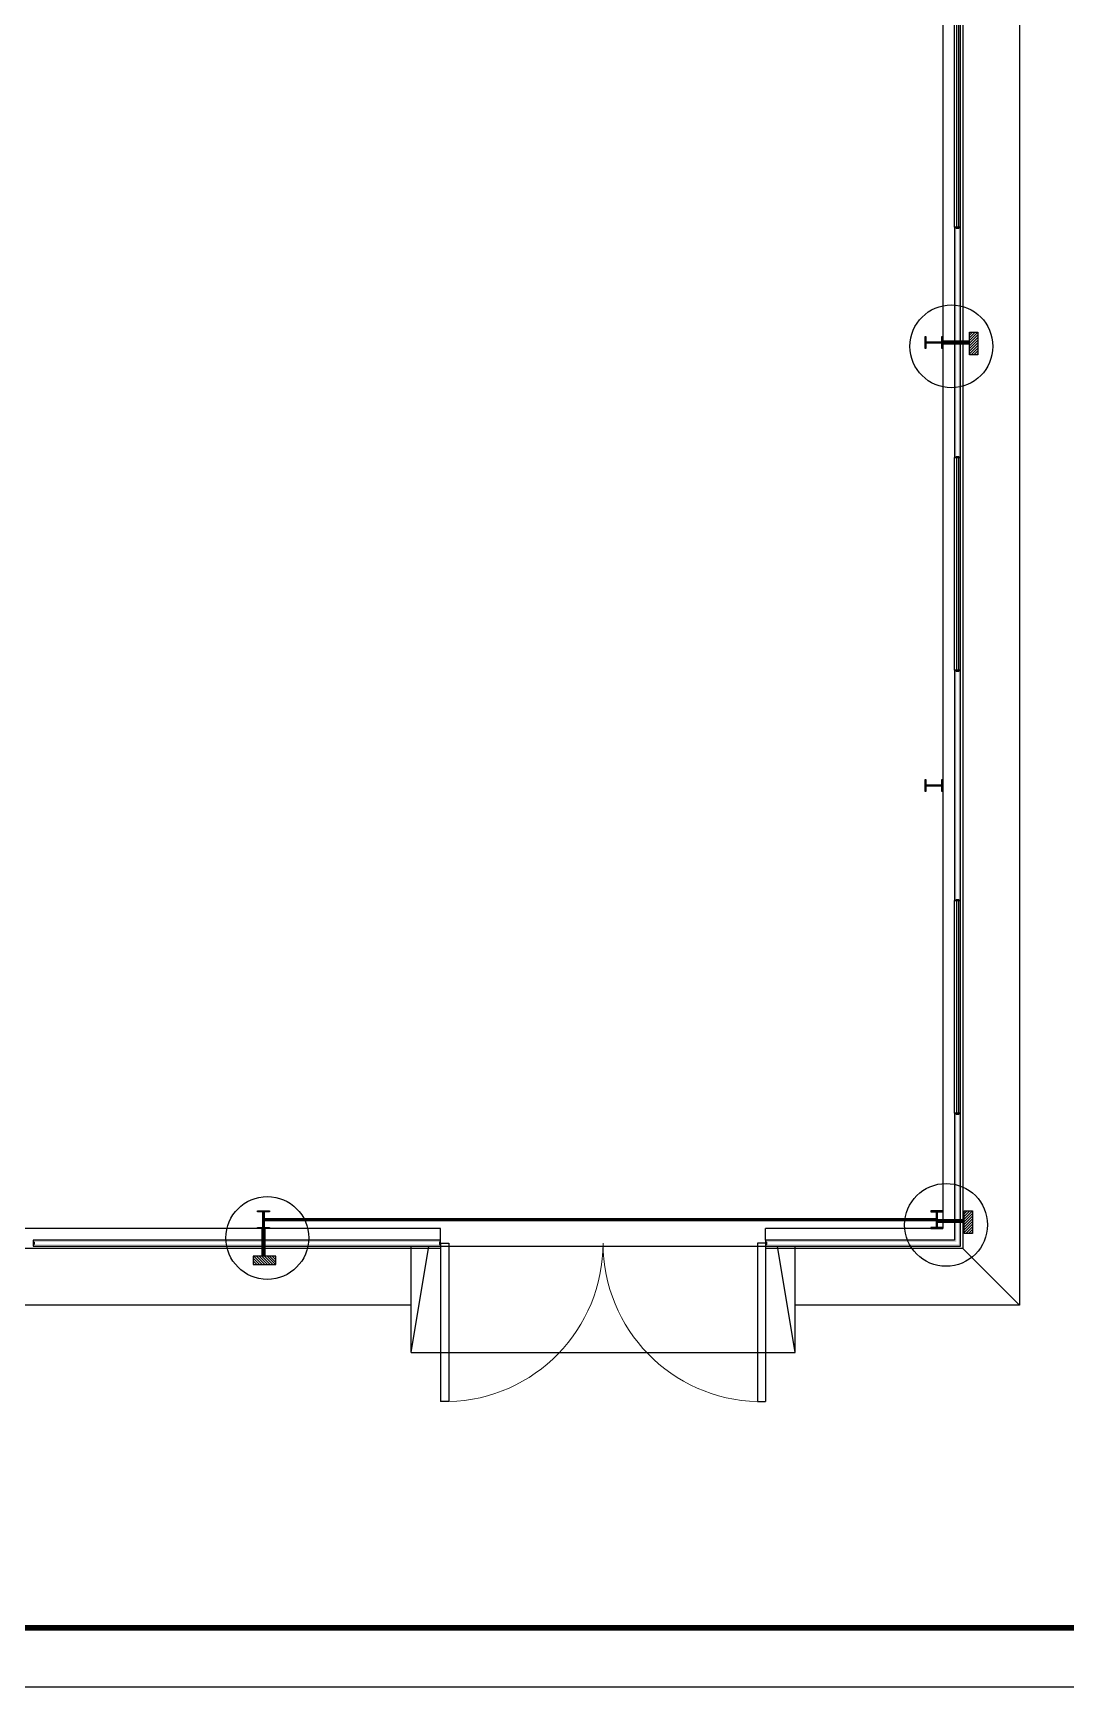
# Model space of a CAD drawing. Extents: x 4532298 to 10139194, y -639876 to -207028.
# Drawn here: x 4883346 to 4900831, y -350159 to -322161 of the extents above; entities that cross this region are included whole.
import ezdxf

# ---------------------------------------------------------------- set-up
doc = ezdxf.new("R2010")
doc.units = 0
doc.header["$LTSCALE"] = 1000
doc.header["$MEASUREMENT"] = 0
doc.linetypes.add('CENTER2', pattern=[1.125, 0.75, -0.125, 0.125, -0.125])
doc.layers.get('0').update_dxf_attribs({"linetype": 'CONTINUOUS'})
for name, color, linetype in [('PUB_TITLE', 4, 'CONTINUOUS'), ('PUB_WALL', 9, 'CONTINUOUS'), ('WALL-MOVE', 6, 'CONTINUOUS'), ('WIRE-接地', 4, 'CONTINUOUS'), ('建筑底图', 251, 'CONTINUOUS'), ('电气', 3, 'CONTINUOUS')]:
    doc.layers.add(name, color=color, linetype=linetype)
doc.styles.add('TG_LINETYPE', font='sceie.shx', dxfattribs={"width": 0.7, "height": 3, "bigfont": 'sceic.shx'})
doc.linetypes.add('TG_接地', pattern='A,0.75,0,["/",TG_LINETYPE,S=0.05,R=-8.594367,X=-0.1,Y=-0.045],0.65,-0.13,0.13,-0.13', length=2)

# ---------------------------------------------------------------- blocks, each defined once
blk = doc.blocks.new('$DorLib2D$00000002')
for p, q in [((-0.5, 0), (-0.5, 0.4875)), ((-0.475, 0.4875), (-0.5, 0.4875)), ((-0.475, 0), (-0.475, 0.4875)), ((0.475, 0), (0.475, 0.4875)), ((0.475, 0.4875), (0.5, 0.4875)), ((0.5, 0), (0.5, 0.4875)), ((-0.5, 0), (-0.475, 0)), ((0.5, 0), (0.475, 0))]:
    blk.add_line(p, q)
at = {"lineweight": 13}
for centre, start, end in [((-0.4875, 0), 0, 88.5307), ((0.4875, 0), 91.4693, 180)]:
    blk.add_arc(centre, 0.4875, start, end, dxfattribs=at)
blk = doc.blocks.new('$TCHSYS$WIN2D')
for p, q in [((-0.5, 0.5), (0.5, 0.5)), ((-0.5, 0.5), (-0.5, -0.5)), ((0.5, 0.5), (0.5, -0.5)), ((0.5, 0.1667), (-0.5, 0.1667)), ((0.5, -0.1667), (-0.5, -0.1667)), ((-0.5, -0.5), (0.5, -0.5))]:
    blk.add_line(p, q)

msp = doc.modelspace()

# ---------------------------------------------------------------- hatches: boundary and pattern name
at = {"layer": 'PUB_WALL'}
msp.add_hatch(color=256, dxfattribs=at).paths.add_polyline_path([(4898945.8, -336848.3), (4899045.8, -336848.3), (4899015.8, -336818.3), (4898975.8, -336818.3)])
at = {"layer": '建筑底图'}
for points in [[(4899045.8, -325448.3), (4898945.8, -325448.3), (4898975.8, -325478.3), (4899015.8, -325478.3)], [(4898945.8, -325448.3), (4898945.8, -329348.3), (4898975.8, -329318.3), (4898975.8, -325478.3)], [(4899045.8, -329348.3), (4899045.8, -325448.3), (4899015.8, -325478.3), (4899015.8, -329318.3)], [(4898461.8, -327408.3), (4898461.8, -327498.3), (4898445.8, -327498.3), (4898445.8, -327298.3), (4898461.8, -327298.3), (4898461.8, -327388.3), (4898729.8, -327388.3), (4898729.8, -327298.3), (4898745.8, -327298.3), (4898745.8, -327498.3), (4898729.8, -327498.3), (4898729.8, -327408.3)], [(4898945.8, -329348.3), (4899045.8, -329348.3), (4899015.8, -329318.3), (4898975.8, -329318.3)], [(4899045.8, -332948.3), (4898945.8, -332948.3), (4898975.8, -332978.3), (4899015.8, -332978.3)], [(4898945.8, -332948.3), (4898945.8, -336848.3), (4898975.8, -336818.3), (4898975.8, -332978.3)], [(4899045.8, -336848.3), (4899045.8, -332948.3), (4899015.8, -332978.3), (4899015.8, -336818.3)], [(4898461.8, -334908.3), (4898461.8, -334998.3), (4898445.8, -334998.3), (4898445.8, -334798.3), (4898461.8, -334798.3), (4898461.8, -334888.3), (4898729.8, -334888.3), (4898729.8, -334798.3), (4898745.8, -334798.3), (4898745.8, -334998.3), (4898729.8, -334998.3), (4898729.8, -334908.3)], [(4899045.8, -340448.3), (4898945.8, -340448.3), (4898975.8, -340478.3), (4899015.8, -340478.3)], [(4898945.8, -340448.3), (4898945.8, -342598.3), (4898975.8, -342628.3), (4898975.8, -340478.3)], [(4899045.8, -342698.3), (4899045.8, -340448.3), (4899015.8, -340478.3), (4899015.8, -342668.3)], [(4887235.8, -342114.3), (4887145.8, -342114.3), (4887145.8, -342098.3), (4887345.8, -342098.3), (4887345.8, -342114.3), (4887255.8, -342114.3), (4887255.8, -342382.3), (4887345.8, -342382.3), (4887345.8, -342398.3), (4887145.8, -342398.3), (4887145.8, -342382.3), (4887235.8, -342382.3)], [(4898655.8, -342114.3), (4898745.8, -342114.3), (4898745.8, -342098.3), (4898545.8, -342098.3), (4898545.8, -342114.3), (4898635.8, -342114.3), (4898635.8, -342382.3), (4898545.8, -342382.3), (4898545.8, -342398.3), (4898745.8, -342398.3), (4898745.8, -342382.3), (4898655.8, -342382.3)], [(4890245.8, -342598.3), (4883345.8, -342598.3), (4883375.8, -342628.3), (4890215.8, -342628.3)], [(4883345.8, -342598.3), (4883345.8, -342698.3), (4883375.8, -342668.3), (4883375.8, -342628.3)], [(4883345.8, -342698.3), (4890245.8, -342698.3), (4890215.8, -342668.3), (4883375.8, -342668.3)], [(4890245.8, -342698.3), (4890245.8, -342598.3), (4890215.8, -342628.3), (4890215.8, -342668.3)], [(4898945.8, -342598.3), (4895745.8, -342598.3), (4895775.8, -342628.3), (4898975.8, -342628.3)], [(4895745.8, -342598.3), (4895745.8, -342698.3), (4895775.8, -342668.3), (4895775.8, -342628.3)], [(4895745.8, -342698.3), (4899045.8, -342698.3), (4899015.8, -342668.3), (4895775.8, -342668.3)]]:
    msp.add_hatch(color=256, dxfattribs=at).paths.add_polyline_path(points)
at = {"layer": '电气'}
h = msp.add_hatch(dxfattribs=at)
h.set_pattern_fill('ANSI31', color=256, scale=20, angle=270, style=0)
h.set_pattern_definition([(45, (4828838.75, -364770.62), (22.45064, -22.45064), [])])
h.paths.add_polyline_path([(4899199.6, -327225.3), (4899341.4, -327225.3), (4899341.4, -327610.2), (4899199.6, -327610.2)])
h = msp.add_hatch(dxfattribs=at)
h.set_pattern_fill('ANSI31', color=256, scale=20, angle=270, style=0)
h.set_pattern_definition([(45, (4828748.75, -379643.513), (22.45064, -22.45064), [])])
h.paths.add_polyline_path([(4899109.6, -342098.2), (4899251.4, -342098.2), (4899251.4, -342483.1), (4899109.6, -342483.1)])
h = msp.add_hatch(dxfattribs=at)
h.set_pattern_fill('ANSI31', color=256, scale=20, angle=360, style=0)
h.set_pattern_definition([(135, (4924618.13, -367291.45), (22.45064, 22.45064), [])])
h.paths.add_polyline_path([(4887072.8, -342866), (4887072.8, -343007.9), (4887457.7, -343007.9), (4887457.7, -342866)])

# ---------------------------------------------------------------- linework, layer by layer
at = {"layer": 'PUB_TITLE', "color": 4}
msp.add_lwpolyline([(4840705.2, -350158.8), (4924805.2, -350158.8), (4924805.2, -290758.8), (4840705.2, -290758.8)], close=True, dxfattribs=at)
at = {"layer": 'PUB_TITLE', "color": 4, "const_width": 100}
msp.add_lwpolyline([(4843205.2, -349158.8), (4923805.2, -349158.8), (4923805.2, -291758.8), (4843205.2, -291758.8)], close=True, dxfattribs=at)
at = {"layer": 'WALL-MOVE'}
msp.add_line((4898945.8, -336848.3), (4899045.8, -336848.3), dxfattribs=at)
at = {"layer": 'WIRE-接地', "linetype": 'CENTER2', "const_width": 70}
for points in [[(4898731.9, -327398.3), (4899199.6, -327398.3)], [(4887245.8, -342398.3), (4887245.8, -342866)], [(4898641.9, -342271.2), (4899109.6, -342271.2)]]:
    msp.add_lwpolyline(points, dxfattribs=at)
at = {"layer": 'WIRE-接地', "linetype": 'TG_接地', "const_width": 60}
msp.add_lwpolyline([(4887255.8, -342248.3), (4898655.8, -342248.3)], dxfattribs=at)
at = {"layer": '建筑底图'}
for p, q in [((4899045.8, -325448.3), (4898945.8, -325448.3)), ((4898945.8, -325448.3), (4898945.8, -329348.3)), ((4899045.8, -329348.3), (4899045.8, -325448.3)), ((4898945.8, -329348.3), (4899045.8, -329348.3)), ((4899045.8, -332948.3), (4898945.8, -332948.3)), ((4898945.8, -332948.3), (4898945.8, -336848.3)), ((4899045.8, -336848.3), (4899045.8, -332948.3)), ((4899045.8, -340448.3), (4898945.8, -340448.3)), ((4898945.8, -340448.3), (4898945.8, -342598.3)), ((4899045.8, -342698.3), (4899045.8, -340448.3)), ((4890245.6, -342598.3), (4890245.6, -342398.3)), ((4895745.6, -342598.3), (4895745.6, -342398.3)), ((4890245.8, -342598.3), (4883345.8, -342598.3)), ((4883345.8, -342598.3), (4883345.8, -342698.3)), ((4890245.8, -342698.3), (4890245.8, -342598.3)), ((4898945.8, -342598.3), (4895745.8, -342598.3)), ((4895745.8, -342598.3), (4895745.8, -342698.3)), ((4883345.8, -342698.3), (4890245.8, -342698.3)), ((4889745.8, -344498.3), (4889745.8, -342698.3)), ((4889745.8, -344498.3), (4890045.8, -342698.3)), ((4890245.6, -342698.3), (4890245.6, -342738.3)), ((4890245.8, -342698.3), (4895745.8, -342698.3)), ((4895745.6, -342698.3), (4895745.6, -342738.3)), ((4895745.8, -342698.3), (4899045.8, -342698.3)), ((4896245.8, -344498.3), (4895945.8, -342698.3)), ((4896245.8, -344498.3), (4896245.8, -342698.3)), ((4899085.8, -342738.3), (4900045.8, -343698.3)), ((4889745.8, -344498.3), (4896245.8, -344498.3))]:
    msp.add_line(p, q, dxfattribs=at)
for points in [[(4896245.8, -296098.3), (4900045.8, -296098.3), (4900045.8, -343698.3), (4896245.8, -343698.3)], [(4895745.8, -297058.3), (4899085.8, -297058.3), (4899085.8, -342738.3), (4895745.6, -342738.3)], [(4895745.8, -297398.3), (4898745.8, -297398.3), (4898745.8, -342398.3), (4895745.6, -342398.3)], [(4890245.6, -342398.3), (4875495.8, -342398.3)], [(4890245.6, -342738.3), (4875245.8, -342738.3)], [(4889745.8, -343698.3), (4875245.8, -343698.3)]]:
    msp.add_lwpolyline(points, dxfattribs=at)
for points in [[(4898745.8, -327298.3), (4898745.8, -327498.3), (4898729.8, -327498.3), (4898729.8, -327408.3), (4898461.8, -327408.3), (4898461.8, -327498.3), (4898445.8, -327498.3), (4898445.8, -327298.3), (4898461.8, -327298.3), (4898461.8, -327388.3), (4898729.8, -327388.3), (4898729.8, -327298.3)], [(4898745.8, -334798.3), (4898745.8, -334998.3), (4898729.8, -334998.3), (4898729.8, -334908.3), (4898461.8, -334908.3), (4898461.8, -334998.3), (4898445.8, -334998.3), (4898445.8, -334798.3), (4898461.8, -334798.3), (4898461.8, -334888.3), (4898729.8, -334888.3), (4898729.8, -334798.3)], [(4887345.8, -342398.3), (4887145.8, -342398.3), (4887145.8, -342382.3), (4887235.8, -342382.3), (4887235.8, -342114.3), (4887145.8, -342114.3), (4887145.8, -342098.3), (4887345.8, -342098.3), (4887345.8, -342114.3), (4887255.8, -342114.3), (4887255.8, -342382.3), (4887345.8, -342382.3)], [(4898545.8, -342398.3), (4898745.8, -342398.3), (4898745.8, -342382.3), (4898655.8, -342382.3), (4898655.8, -342114.3), (4898745.8, -342114.3), (4898745.8, -342098.3), (4898545.8, -342098.3), (4898545.8, -342114.3), (4898635.8, -342114.3), (4898635.8, -342382.3), (4898545.8, -342382.3)]]:
    msp.add_lwpolyline(points, close=True, dxfattribs=at)
at = {"layer": '电气'}
for points in [[(4899199.6, -327225.3), (4899341.4, -327225.3), (4899341.4, -327610.2), (4899199.6, -327610.2)], [(4899109.6, -342098.2), (4899251.4, -342098.2), (4899251.4, -342483.1), (4899109.6, -342483.1)], [(4887072.8, -342866), (4887072.8, -343007.9), (4887457.7, -343007.9), (4887457.7, -342866)]]:
    msp.add_lwpolyline(points, close=True, dxfattribs=at)
for centre in [(4898892.1, -327464.3), (4898802.1, -342337.2), (4887311.8, -342558.6)]:
    msp.add_circle(centre, 701.2, dxfattribs=at)

# ---------------------------------------------------------------- block references
at = {"layer": '建筑底图', "xscale": 3600, "yscale": 100, "zscale": 3600, "rotation": 90}
for p in [(4898995.8, -323648.3), (4898995.8, -331148.3), (4898995.8, -338648.3)]:
    msp.add_blockref('$TCHSYS$WIN2D', p, dxfattribs=at)
at = {"layer": '建筑底图', "xscale": 5500, "yscale": -5500, "zscale": 5500}
msp.add_blockref('$DorLib2D$00000002', (4892995.8, -342648.3), dxfattribs=at)

doc.saveas('drawing.dxf')
